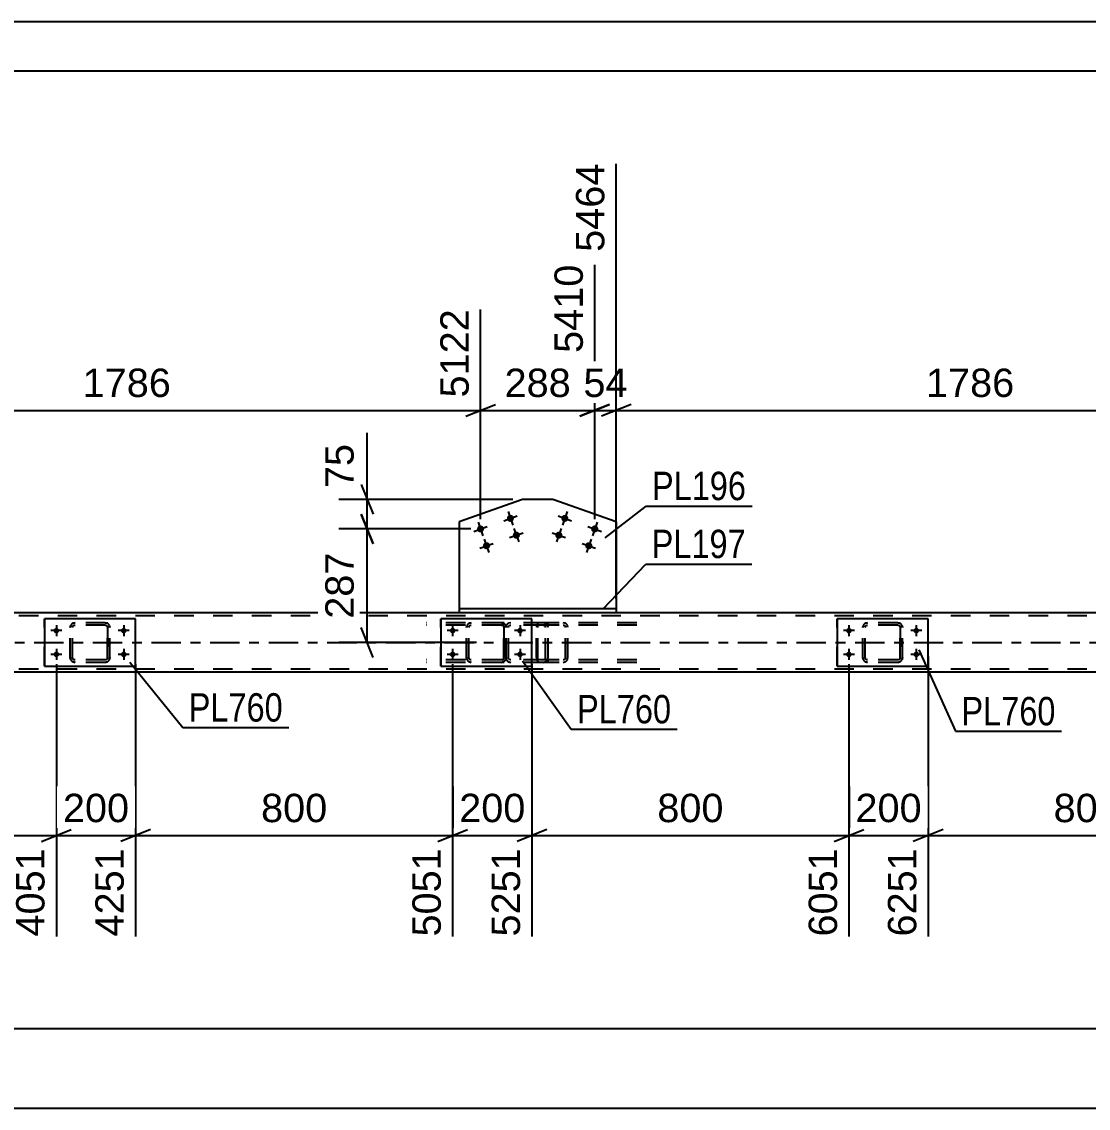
# Model space of a CAD drawing. Header units: millimetres. Extents: x -135 to 706, y -401 to 193.
# Drawn here: x 118.6 to 226.3, y 83.8 to 193.5 of the extents above; entities that cross this region are included whole.
import ezdxf

# ---------------------------------------------------------------- set-up
doc = ezdxf.new("R2010")
doc.units = ezdxf.units.MM
doc.linetypes.add('DXK_LINE_DOT2', pattern=[3.9198, 1.9599, -1.9599])
doc.linetypes.add('DXK_LINE_DOT3', pattern=[5.9187, 2.979, -0.9799, 0.9799, -0.9799])
doc.styles.add('Arial', font='arial.ttf', dxfattribs={"height": 0.2})
doc.styles.add('Arial Narrow', font='ARIALN.TTF', dxfattribs={"height": 0.2})

# ---------------------------------------------------------------- blocks, each defined once
blk = doc.blocks.new('Unknown-717262918-1115')
at = {"color": 5, "linetype": 'Continuous'}
for p, q in [((705.55, 193.49), (-135.45, 193.49)), ((700.55, 188.49), (-130.45, 188.49))]:
    blk.add_line(p, q, dxfattribs=at)
blk = doc.blocks.new('Bolt-717262918-5487 - 5336')
at = {"linetype": 'Continuous'}
for points in [[(202.1, 131.76, -1), (202.1, 132.32, -1)], [(208.9, 131.76, -1), (208.9, 132.32, -1)], [(202.1, 129.36, -1), (202.1, 129.92, -1)], [(208.9, 129.36, -1), (208.9, 129.92, -1)]]:
    blk.add_hatch(color=1, dxfattribs=at).paths.add_polyline_path(points)
at = {"color": 1, "linetype": 'Continuous'}
for p, q in [((202.66, 132.04), (201.54, 132.04)), ((202.1, 132.6), (202.1, 131.48)), ((209.46, 132.04), (208.34, 132.04)), ((208.9, 132.6), (208.9, 131.48)), ((202.66, 129.64), (201.54, 129.64)), ((202.1, 130.2), (202.1, 129.08)), ((209.46, 129.64), (208.34, 129.64)), ((208.9, 130.2), (208.9, 129.08))]:
    blk.add_line(p, q, dxfattribs=at)
blk = doc.blocks.new('Part-717262918-5454 - 5336')
at = {"color": 2, "linetype": 'Continuous'}
for p, q in [((120.9, 133.24), (120.9, 128.44)), ((130.1, 133.24), (120.9, 133.24)), ((130.1, 128.44), (130.1, 133.24)), ((120.9, 128.44), (130.1, 128.44))]:
    blk.add_line(p, q, dxfattribs=at)
at = {"color": 7, "linetype": 'DXK_LINE_DOT2'}
for p, q in [((120.9, 128.44), (120.9, 133.24)), ((130.1, 128.44), (130.1, 133.24))]:
    blk.add_line(p, q, dxfattribs=at)
blk = doc.blocks.new('Part-717262918-5455 - 5336')
at = {"color": 7, "linetype": 'DXK_LINE_DOT2'}
for p, q in [((123.8, 132.8), (123.98, 132.84)), ((123.98, 132.84), (123.8, 132.8)), ((127.02, 132.84), (123.98, 132.84)), ((127.02, 132.84), (127.2, 132.8)), ((127.2, 132.8), (127.02, 132.84)), ((123.5, 132.36), (123.54, 132.54)), ((123.54, 132.54), (123.5, 132.36)), ((123.5, 129.32), (123.5, 132.36)), ((123.5, 129.32), (123.5, 132.36)), ((123.74, 132.36), (123.76, 132.45)), ((123.74, 129.32), (123.74, 132.36)), ((123.74, 129.32), (123.74, 132.36)), ((123.76, 132.45), (123.81, 132.53)), ((123.81, 132.53), (123.89, 132.58)), ((123.89, 132.58), (123.98, 132.6)), ((127.02, 132.6), (123.98, 132.6)), ((127.02, 132.6), (127.11, 132.58)), ((127.11, 132.58), (127.19, 132.53)), ((127.19, 132.53), (127.24, 132.45)), ((127.24, 132.45), (127.26, 132.36)), ((127.26, 129.32), (127.26, 132.36)), ((127.26, 132.36), (127.26, 129.32)), ((127.46, 132.54), (127.5, 132.36)), ((127.5, 132.36), (127.46, 132.54)), ((127.5, 129.32), (127.5, 132.36)), ((127.5, 129.32), (127.5, 132.36)), ((123.54, 129.14), (123.5, 129.32)), ((123.5, 129.32), (123.54, 129.14)), ((123.76, 129.23), (123.74, 129.32)), ((123.81, 129.15), (123.76, 129.23)), ((123.98, 128.84), (123.8, 128.88)), ((123.8, 128.88), (123.98, 128.84)), ((123.89, 129.1), (123.81, 129.15)), ((123.98, 129.08), (123.89, 129.1)), ((127.02, 129.08), (123.98, 129.08)), ((127.02, 128.84), (123.98, 128.84)), ((127.11, 129.1), (127.02, 129.08)), ((127.2, 128.88), (127.02, 128.84)), ((127.02, 128.84), (127.2, 128.88)), ((127.19, 129.15), (127.11, 129.1)), ((127.24, 129.23), (127.19, 129.15)), ((127.26, 129.32), (127.24, 129.23)), ((127.5, 129.32), (127.46, 129.14)), ((127.46, 129.14), (127.5, 129.32))]:
    blk.add_line(p, q, dxfattribs=at)
at = {"color": 7, "linetype": 'DXK_LINE_DOT3'}
blk.add_line((125.5, 130.84), (125.5, 130.84), dxfattribs=at)
at = {"color": 7, "linetype": 'DXK_LINE_DOT2'}
for centre, start, end in [((123.98, 132.36), 112.5, 157.5), ((123.98, 132.36), 112.5, 157.5), ((127.02, 132.36), 22.5, 67.5), ((127.02, 132.36), 22.5, 67.5), ((123.98, 129.32), 202.5, 247.5), ((123.98, 129.32), 202.5, 247.5), ((127.02, 129.32), 292.5, 337.5), ((127.02, 129.32), 292.5, 337.5)]:
    blk.add_arc(centre, 0.48, start, end, dxfattribs=at)
blk = doc.blocks.new('Part-717262918-5426 - 5336')
at = {"color": 2, "linetype": 'Continuous'}
for p, q in [((178.61, 134.24), (162.75, 134.24)), ((162.75, 134.24), (162.75, 133.84)), ((178.61, 133.84), (162.75, 133.84)), ((178.61, 134.24), (178.61, 133.84))]:
    blk.add_line(p, q, dxfattribs=at)
blk = doc.blocks.new('Part-717262918-5431 - 5336')
at = {"color": 2, "linetype": 'Continuous'}
for p, q in [((169.16, 145.29), (162.75, 143.02)), ((172.2, 145.29), (169.16, 145.29)), ((178.61, 143.02), (172.2, 145.29)), ((162.75, 143.02), (162.75, 134.24)), ((178.61, 143.02), (178.61, 134.24))]:
    blk.add_line(p, q, dxfattribs=at)
at = {"color": 7, "linetype": 'DXK_LINE_DOT2'}
blk.add_line((178.61, 134.24), (162.75, 134.24), dxfattribs=at)
blk = doc.blocks.new('Bolt-717262918-5432 - 5336')
at = {"linetype": 'Continuous'}
for points in [[(162.1, 131.76, -1), (162.1, 132.32, -1)], [(168.9, 131.76, -1), (168.9, 132.32, -1)], [(162.1, 129.36, -1), (162.1, 129.92, -1)], [(168.9, 129.36, -1), (168.9, 129.92, -1)]]:
    blk.add_hatch(color=1, dxfattribs=at).paths.add_polyline_path(points)
at = {"color": 1, "linetype": 'Continuous'}
for p, q in [((162.66, 132.04), (161.54, 132.04)), ((162.1, 132.6), (162.1, 131.48)), ((169.46, 132.04), (168.34, 132.04)), ((168.9, 132.6), (168.9, 131.48)), ((162.66, 129.64), (161.54, 129.64)), ((162.1, 130.2), (162.1, 129.08)), ((169.46, 129.64), (168.34, 129.64)), ((168.9, 130.2), (168.9, 129.08))]:
    blk.add_line(p, q, dxfattribs=at)
blk = doc.blocks.new('Part-717262918-5461 - 5336')
at = {"color": 2, "linetype": 'Continuous'}
for p, q in [((162.75, 133.84), (93.47, 133.84)), ((247.89, 133.84), (178.61, 133.84)), ((618.1, 127.84), (-35.95, 127.84))]:
    blk.add_line(p, q, dxfattribs=at)
at = {"color": 7, "linetype": 'DXK_LINE_DOT2'}
for p, q in [((178.61, 133.84), (162.75, 133.84)), ((618.1, 133.52), (-39.95, 133.52)), ((618.1, 128.16), (-39.95, 128.16))]:
    blk.add_line(p, q, dxfattribs=at)
at = {"color": 7, "linetype": 'DXK_LINE_DOT3'}
blk.add_line((-39.95, 130.84), (618.1, 130.84), dxfattribs=at)
blk = doc.blocks.new('Bolt-717262918-5502 - 5336')
at = {"linetype": 'Continuous'}
for points in [[(168.27, 143.49, -1), (167.59, 143.25, -1)], [(165.25, 142.42, -1), (164.58, 142.18, -1)], [(168.87, 141.79, -1), (168.19, 141.55, -1)], [(165.86, 140.73, -1), (165.18, 140.48, -1)]]:
    blk.add_hatch(color=1, dxfattribs=at).paths.add_polyline_path(points)
at = {"color": 1, "linetype": 'Continuous'}
for p, q in [((167.69, 144.05), (168.17, 142.69)), ((164.67, 142.98), (165.16, 141.62)), ((167.25, 143.13), (168.61, 143.61)), ((164.24, 142.06), (165.59, 142.54)), ((167.85, 141.43), (169.21, 141.92)), ((168.29, 142.35), (168.77, 141)), ((164.84, 140.36), (166.2, 140.85)), ((165.28, 141.28), (165.76, 139.93))]:
    blk.add_line(p, q, dxfattribs=at)
blk = doc.blocks.new('Part-717262918-5649 - 5336')
at = {"color": 7, "linetype": 'DXK_LINE_DOT2'}
for p, q in [((171.22, 132.84), (159.44, 132.84)), ((167.98, 132.84), (167.78, 132.8)), ((171.41, 132.8), (171.22, 132.84)), ((171.22, 132.6), (159.44, 132.6)), ((167.51, 132.54), (167.47, 132.36)), ((167.47, 129.32), (167.47, 132.36)), ((167.72, 132.36), (167.74, 132.45)), ((167.72, 129.32), (167.72, 132.36)), ((167.74, 132.45), (167.8, 132.53)), ((167.8, 132.53), (167.88, 132.58)), ((167.88, 132.58), (167.98, 132.6)), ((171.22, 132.6), (171.31, 132.58)), ((171.31, 132.58), (171.4, 132.53)), ((171.4, 132.53), (171.45, 132.45)), ((171.45, 132.45), (171.47, 132.36)), ((171.47, 129.32), (171.47, 132.36)), ((171.73, 132.36), (171.69, 132.54)), ((171.73, 129.32), (171.73, 132.36)), ((171.22, 129.08), (159.44, 129.08)), ((171.22, 128.84), (159.44, 128.84)), ((167.47, 129.32), (167.51, 129.14)), ((167.74, 129.23), (167.72, 129.32)), ((167.8, 129.15), (167.74, 129.23)), ((167.78, 128.88), (167.98, 128.84)), ((167.88, 129.1), (167.8, 129.15)), ((167.98, 129.08), (167.88, 129.1)), ((171.31, 129.1), (171.22, 129.08)), ((171.22, 128.84), (171.41, 128.88)), ((171.4, 129.15), (171.31, 129.1)), ((171.45, 129.23), (171.4, 129.15)), ((171.47, 129.32), (171.45, 129.23)), ((171.69, 129.14), (171.73, 129.32))]:
    blk.add_line(p, q, dxfattribs=at)
for centre, start, end in [((167.96, 132.34), 110.7583, 155.68), ((171.23, 132.34), 24.32, 69.2417), ((167.96, 129.34), 204.32, 249.2417), ((171.23, 129.34), 290.7583, 335.68)]:
    blk.add_arc(centre, 0.496, start, end, dxfattribs=at)
blk = doc.blocks.new('Bolt-717262918-5504 - 5336')
at = {"linetype": 'Continuous'}
for points in [[(173.76, 143.25, -1), (173.09, 143.49, -1)], [(176.78, 142.18, -1), (176.1, 142.42, -1)], [(173.16, 141.55, -1), (172.48, 141.79, -1)], [(176.18, 140.48, -1), (175.5, 140.73, -1)]]:
    blk.add_hatch(color=1, dxfattribs=at).paths.add_polyline_path(points)
at = {"color": 1, "linetype": 'Continuous'}
for p, q in [((173.67, 144.05), (173.18, 142.69)), ((172.75, 143.61), (174.1, 143.13)), ((176.68, 142.98), (176.2, 141.62)), ((172.14, 141.92), (173.5, 141.43)), ((173.06, 142.35), (172.58, 141)), ((175.76, 142.54), (177.12, 142.06)), ((175.16, 140.85), (176.52, 140.36)), ((176.08, 141.28), (175.6, 139.93))]:
    blk.add_line(p, q, dxfattribs=at)
blk = doc.blocks.new('Bolt-717262918-5505 - 5336')
at = {"linetype": 'Continuous'}
for points in [[(122.1, 131.76, -1), (122.1, 132.32, -1)], [(128.9, 131.76, -1), (128.9, 132.32, -1)], [(122.1, 129.36, -1), (122.1, 129.92, -1)], [(128.9, 129.36, -1), (128.9, 129.92, -1)]]:
    blk.add_hatch(color=1, dxfattribs=at).paths.add_polyline_path(points)
at = {"color": 1, "linetype": 'Continuous'}
for p, q in [((122.66, 132.04), (121.54, 132.04)), ((122.1, 132.6), (122.1, 131.48)), ((129.46, 132.04), (128.34, 132.04)), ((128.9, 132.6), (128.9, 131.48)), ((122.66, 129.64), (121.54, 129.64)), ((122.1, 130.2), (122.1, 129.08)), ((129.46, 129.64), (128.34, 129.64)), ((128.9, 130.2), (128.9, 129.08))]:
    blk.add_line(p, q, dxfattribs=at)
blk = doc.blocks.new('Part-717262918-5562 - 5336')
at = {"color": 2, "linetype": 'Continuous'}
for p, q in [((200.9, 133.24), (200.9, 128.44)), ((210.1, 133.24), (200.9, 133.24)), ((210.1, 128.44), (210.1, 133.24)), ((200.9, 128.44), (210.1, 128.44))]:
    blk.add_line(p, q, dxfattribs=at)
at = {"color": 7, "linetype": 'DXK_LINE_DOT2'}
for p, q in [((200.9, 128.44), (200.9, 133.24)), ((210.1, 128.44), (210.1, 133.24))]:
    blk.add_line(p, q, dxfattribs=at)
blk = doc.blocks.new('Part-717262918-5578 - 5336')
at = {"color": 7, "linetype": 'DXK_LINE_DOT2'}
for p, q in [((163.8, 132.8), (163.98, 132.84)), ((163.98, 132.84), (163.8, 132.8)), ((167.02, 132.84), (163.98, 132.84)), ((167.02, 132.84), (167.2, 132.8)), ((167.2, 132.8), (167.02, 132.84)), ((163.5, 132.36), (163.54, 132.54)), ((163.54, 132.54), (163.5, 132.36)), ((163.5, 129.32), (163.5, 132.36)), ((163.5, 129.32), (163.5, 132.36)), ((163.74, 132.36), (163.76, 132.45)), ((163.74, 129.32), (163.74, 132.36)), ((163.74, 129.32), (163.74, 132.36)), ((163.76, 132.45), (163.81, 132.53)), ((163.81, 132.53), (163.89, 132.58)), ((163.89, 132.58), (163.98, 132.6)), ((167.02, 132.6), (163.98, 132.6)), ((167.02, 132.6), (167.11, 132.58)), ((167.11, 132.58), (167.19, 132.53)), ((167.19, 132.53), (167.24, 132.45)), ((167.24, 132.45), (167.26, 132.36)), ((167.26, 129.32), (167.26, 132.36)), ((167.26, 132.36), (167.26, 129.32)), ((167.46, 132.54), (167.5, 132.36)), ((167.5, 132.36), (167.46, 132.54)), ((167.5, 129.32), (167.5, 132.36)), ((167.5, 129.32), (167.5, 132.36)), ((163.54, 129.14), (163.5, 129.32)), ((163.5, 129.32), (163.54, 129.14)), ((163.76, 129.23), (163.74, 129.32)), ((163.81, 129.15), (163.76, 129.23)), ((163.98, 128.84), (163.8, 128.88)), ((163.8, 128.88), (163.98, 128.84)), ((163.89, 129.1), (163.81, 129.15)), ((163.98, 129.08), (163.89, 129.1)), ((167.02, 129.08), (163.98, 129.08)), ((167.02, 128.84), (163.98, 128.84)), ((167.11, 129.1), (167.02, 129.08)), ((167.2, 128.88), (167.02, 128.84)), ((167.02, 128.84), (167.2, 128.88)), ((167.19, 129.15), (167.11, 129.1)), ((167.24, 129.23), (167.19, 129.15)), ((167.26, 129.32), (167.24, 129.23)), ((167.5, 129.32), (167.46, 129.14)), ((167.46, 129.14), (167.5, 129.32))]:
    blk.add_line(p, q, dxfattribs=at)
at = {"color": 7, "linetype": 'DXK_LINE_DOT3'}
blk.add_line((165.5, 130.84), (165.5, 130.84), dxfattribs=at)
at = {"color": 7, "linetype": 'DXK_LINE_DOT2'}
for centre, start, end in [((163.98, 132.36), 112.5, 157.5), ((163.98, 132.36), 112.5, 157.5), ((167.02, 132.36), 22.5, 67.5), ((167.02, 132.36), 22.5, 67.5), ((163.98, 129.32), 202.5, 247.5), ((163.98, 129.32), 202.5, 247.5), ((167.02, 129.32), 292.5, 337.5), ((167.02, 129.32), 292.5, 337.5)]:
    blk.add_arc(centre, 0.48, start, end, dxfattribs=at)
blk = doc.blocks.new('Part-717262918-5583 - 5336')
at = {"color": 2, "linetype": 'Continuous'}
for p, q in [((160.9, 133.24), (160.9, 128.44)), ((170.1, 133.24), (160.9, 133.24)), ((170.1, 128.44), (170.1, 133.24)), ((160.9, 128.44), (170.1, 128.44))]:
    blk.add_line(p, q, dxfattribs=at)
at = {"color": 7, "linetype": 'DXK_LINE_DOT2'}
for p, q in [((160.9, 128.44), (160.9, 133.24)), ((170.1, 128.44), (170.1, 133.24))]:
    blk.add_line(p, q, dxfattribs=at)
blk = doc.blocks.new('Part-717262918-5584 - 5336')
at = {"color": 7, "linetype": 'DXK_LINE_DOT2'}
for p, q in [((203.8, 132.8), (203.98, 132.84)), ((203.98, 132.84), (203.8, 132.8)), ((207.02, 132.84), (203.98, 132.84)), ((207.02, 132.84), (207.2, 132.8)), ((207.2, 132.8), (207.02, 132.84)), ((203.5, 132.36), (203.54, 132.54)), ((203.54, 132.54), (203.5, 132.36)), ((203.5, 129.32), (203.5, 132.36)), ((203.5, 129.32), (203.5, 132.36)), ((203.74, 132.36), (203.76, 132.45)), ((203.74, 129.32), (203.74, 132.36)), ((203.74, 129.32), (203.74, 132.36)), ((203.76, 132.45), (203.81, 132.53)), ((203.81, 132.53), (203.89, 132.58)), ((203.89, 132.58), (203.98, 132.6)), ((207.02, 132.6), (203.98, 132.6)), ((207.02, 132.6), (207.11, 132.58)), ((207.11, 132.58), (207.19, 132.53)), ((207.19, 132.53), (207.24, 132.45)), ((207.24, 132.45), (207.26, 132.36)), ((207.26, 129.32), (207.26, 132.36)), ((207.26, 132.36), (207.26, 129.32)), ((207.46, 132.54), (207.5, 132.36)), ((207.5, 132.36), (207.46, 132.54)), ((207.5, 129.32), (207.5, 132.36)), ((207.5, 129.32), (207.5, 132.36)), ((203.54, 129.14), (203.5, 129.32)), ((203.5, 129.32), (203.54, 129.14)), ((203.76, 129.23), (203.74, 129.32)), ((203.81, 129.15), (203.76, 129.23)), ((203.98, 128.84), (203.8, 128.88)), ((203.8, 128.88), (203.98, 128.84)), ((203.89, 129.1), (203.81, 129.15)), ((203.98, 129.08), (203.89, 129.1)), ((207.02, 129.08), (203.98, 129.08)), ((207.02, 128.84), (203.98, 128.84)), ((207.11, 129.1), (207.02, 129.08)), ((207.2, 128.88), (207.02, 128.84)), ((207.02, 128.84), (207.2, 128.88)), ((207.19, 129.15), (207.11, 129.1)), ((207.24, 129.23), (207.19, 129.15)), ((207.26, 129.32), (207.24, 129.23)), ((207.5, 129.32), (207.46, 129.14)), ((207.46, 129.14), (207.5, 129.32))]:
    blk.add_line(p, q, dxfattribs=at)
at = {"color": 7, "linetype": 'DXK_LINE_DOT3'}
blk.add_line((205.5, 130.84), (205.5, 130.84), dxfattribs=at)
at = {"color": 7, "linetype": 'DXK_LINE_DOT2'}
for centre, start, end in [((203.98, 132.36), 112.5, 157.5), ((203.98, 132.36), 112.5, 157.5), ((207.02, 132.36), 22.5, 67.5), ((207.02, 132.36), 22.5, 67.5), ((203.98, 129.32), 202.5, 247.5), ((203.98, 129.32), 202.5, 247.5), ((207.02, 129.32), 292.5, 337.5), ((207.02, 129.32), 292.5, 337.5)]:
    blk.add_arc(centre, 0.48, start, end, dxfattribs=at)
blk = doc.blocks.new('Part-717262918-5666 - 5336')
at = {"color": 7, "linetype": 'DXK_LINE_DOT2'}
for p, q in [((170.64, 132.7), (170.58, 132.54)), ((170.73, 132.8), (170.64, 132.7)), ((170.83, 132.84), (170.73, 132.8)), ((180.68, 132.84), (170.83, 132.84)), ((171.73, 132.6), (171.73, 132.84)), ((173.43, 132.8), (173.24, 132.84)), ((170.58, 132.54), (170.56, 132.36)), ((170.56, 129.32), (170.56, 132.36)), ((170.69, 132.36), (170.7, 132.45)), ((170.69, 129.32), (170.69, 132.36)), ((170.7, 132.45), (170.73, 132.53)), ((170.73, 132.53), (170.78, 132.58)), ((170.78, 132.58), (170.83, 132.6)), ((180.68, 132.6), (170.83, 132.6)), ((173.24, 132.6), (173.33, 132.58)), ((173.33, 132.58), (173.41, 132.53)), ((173.41, 132.53), (173.47, 132.45)), ((173.47, 132.45), (173.49, 132.36)), ((173.49, 129.32), (173.49, 132.36)), ((173.74, 132.36), (173.7, 132.54)), ((173.74, 129.32), (173.74, 132.36)), ((170.56, 129.32), (170.58, 129.14)), ((170.58, 129.14), (170.64, 128.98)), ((170.64, 128.98), (170.73, 128.88)), ((170.7, 129.23), (170.69, 129.32)), ((170.73, 129.15), (170.7, 129.23)), ((170.78, 129.1), (170.73, 129.15)), ((170.73, 128.88), (170.83, 128.84)), ((170.83, 129.08), (170.78, 129.1)), ((180.68, 129.08), (170.83, 129.08)), ((180.68, 128.84), (170.83, 128.84)), ((171.73, 128.84), (171.73, 129.08)), ((173.33, 129.1), (173.24, 129.08)), ((173.24, 128.84), (173.43, 128.88)), ((173.41, 129.15), (173.33, 129.1)), ((173.47, 129.23), (173.41, 129.15)), ((173.49, 129.32), (173.47, 129.23)), ((173.7, 129.14), (173.74, 129.32))]:
    blk.add_line(p, q, dxfattribs=at)
for centre, start, end in [((173.25, 132.35), 23.8951, 68.8487), ((173.25, 129.34), 291.1513, 336.1049)]:
    blk.add_arc(centre, 0.492, start, end, dxfattribs=at)
blk = doc.blocks.new('StraightDimension-717262918-5816 - 5336')
at = {"color": 7, "linetype": 'Continuous'}
blk.add_line((-39.95, 91.89), (650.03, 91.89), dxfattribs=at)
blk = doc.blocks.new('StraightDimension-717262918-10776 - 5336')
at = {"color": 7, "linetype": 'Continuous'}
for p, q in [((210.1, 129.43), (210.1, 101.17)), ((242.1, 128.64), (242.1, 101.17)), ((211.6, 111.96), (208.6, 110.76)), ((240.6, 110.76), (243.6, 111.96)), ((210.1, 111.36), (242.1, 111.36))]:
    blk.add_line(p, q, dxfattribs=at)
at = {"color": 0}
blk.add_wipeout([(230.04, 112.11), (230.04, 116.31), (222.16, 116.31), (222.16, 112.11)], dxfattribs=at)
at = {"color": 3, "style": 'Arial'}
blk.add_text('800', height=2.865, dxfattribs=at).set_placement((222.76, 112.71))
at = {"color": 0, "linetype": 'Continuous'}
blk.add_wipeout([(241.5, 110.66), (237.3, 110.66), (237.3, 100.57), (241.5, 100.57)], dxfattribs=at)
at = {"color": 3, "linetype": 'Continuous', "style": 'Arial'}
blk.add_text('7051', height=2.865, rotation=90.0002, dxfattribs=at).set_placement((240.9, 101.17))
blk = doc.blocks.new('StraightDimension-717262918-10779 - 5336')
at = {"color": 7, "linetype": 'Continuous'}
for p, q in [((162.1, 128.64), (162.1, 101.17)), ((170.1, 128.64), (170.1, 101.17)), ((160.6, 110.76), (163.6, 111.96)), ((171.6, 111.96), (168.6, 110.76)), ((162.1, 111.36), (170.1, 111.36))]:
    blk.add_line(p, q, dxfattribs=at)
at = {"color": 0}
blk.add_wipeout([(170.03, 112.11), (170.03, 116.31), (162.16, 116.31), (162.16, 112.11)], dxfattribs=at)
at = {"color": 0, "linetype": 'Continuous'}
blk.add_wipeout([(169.5, 110.66), (165.3, 110.66), (165.3, 100.57), (169.5, 100.57)], dxfattribs=at)
at = {"color": 3, "style": 'Arial'}
blk.add_text('200', height=2.865, dxfattribs=at).set_placement((162.76, 112.71))
at = {"color": 3, "linetype": 'Continuous', "style": 'Arial'}
blk.add_text('5251', height=2.865, rotation=90.0002, dxfattribs=at).set_placement((168.9, 101.17))
blk = doc.blocks.new('StraightDimension-717262918-10782 - 5336')
at = {"color": 7, "linetype": 'Continuous'}
for p, q in [((90.1, 128.64), (90.1, 101.17)), ((122.1, 128.64), (122.1, 101.17)), ((91.6, 111.96), (88.6, 110.76)), ((120.6, 110.76), (123.6, 111.96)), ((90.1, 111.36), (122.1, 111.36))]:
    blk.add_line(p, q, dxfattribs=at)
at = {"color": 0}
blk.add_wipeout([(110.03, 112.11), (110.03, 116.31), (102.16, 116.31), (102.16, 112.11)], dxfattribs=at)
at = {"color": 3, "style": 'Arial'}
blk.add_text('800', height=2.865, dxfattribs=at).set_placement((102.76, 112.71))
at = {"color": 0, "linetype": 'Continuous'}
blk.add_wipeout([(121.5, 110.66), (117.3, 110.66), (117.3, 100.57), (121.5, 100.57)], dxfattribs=at)
at = {"color": 3, "linetype": 'Continuous', "style": 'Arial'}
blk.add_text('4051', height=2.865, rotation=90.0002, dxfattribs=at).set_placement((120.9, 101.17))
blk = doc.blocks.new('StraightDimension-717262918-5796 - 5336')
at = {"color": 7, "linetype": 'Continuous'}
blk.add_line((-40.75, 83.84), (650.83, 83.84), dxfattribs=at)
blk = doc.blocks.new('StraightDimension-717262918-5939 - 5336')
at = {"color": 7, "linetype": 'Continuous'}
for p, q in [((93.47, 135.24), (93.47, 179.16)), ((164.92, 143.3), (164.92, 164.46)), ((94.97, 154.87), (91.97, 153.67)), ((163.42, 153.67), (166.42, 154.87)), ((93.47, 154.27), (164.92, 154.27))]:
    blk.add_line(p, q, dxfattribs=at)
at = {"color": 0}
blk.add_wipeout([(134.24, 155.02), (134.24, 159.22), (124.15, 159.22), (124.15, 155.02)], dxfattribs=at)
at = {"color": 3, "style": 'Arial'}
blk.add_text('1786', height=2.865, dxfattribs=at).set_placement((124.75, 155.62))
at = {"color": 0, "linetype": 'Continuous'}
blk.add_wipeout([(164.32, 165.06), (160.12, 165.06), (160.12, 154.97), (164.32, 154.97)], dxfattribs=at)
at = {"color": 3, "linetype": 'Continuous', "style": 'Arial'}
blk.add_text('5122', height=2.865, rotation=90.0002, dxfattribs=at).set_placement((163.72, 155.57))
blk = doc.blocks.new('StraightDimension-717262918-5946 - 5336')
at = {"color": 7, "linetype": 'Continuous'}
for p, q in [((176.44, 143.3), (176.44, 168.96)), ((164.92, 143.3), (164.92, 164.46)), ((163.42, 153.67), (166.42, 154.87)), ((177.94, 154.87), (174.94, 153.67)), ((164.92, 154.27), (176.44, 154.27))]:
    blk.add_line(p, q, dxfattribs=at)
at = {"color": 0}
blk.add_wipeout([(174.61, 155.02), (174.61, 159.22), (166.74, 159.22), (166.74, 155.02)], dxfattribs=at)
at = {"color": 3, "style": 'Arial'}
blk.add_text('288', height=2.865, dxfattribs=at).set_placement((167.34, 155.62))
at = {"color": 0, "linetype": 'Continuous'}
blk.add_wipeout([(175.84, 169.56), (171.64, 169.56), (171.64, 159.47), (175.84, 159.47)], dxfattribs=at)
at = {"color": 3, "linetype": 'Continuous', "style": 'Arial'}
blk.add_text('5410', height=2.865, rotation=90.0002, dxfattribs=at).set_placement((175.24, 160.07))
blk = doc.blocks.new('StraightDimension-717262918-5955 - 5336')
at = {"color": 7, "linetype": 'Continuous'}
for p, q in [((178.61, 135.24), (178.61, 179.16)), ((176.44, 143.3), (176.44, 168.96)), ((174.94, 153.67), (177.94, 154.87)), ((180.11, 154.87), (177.11, 153.67)), ((176.44, 154.27), (178.61, 154.27))]:
    blk.add_line(p, q, dxfattribs=at)
at = {"color": 0, "linetype": 'Continuous'}
blk.add_wipeout([(178.01, 179.76), (173.81, 179.76), (173.81, 169.67), (178.01, 169.67)], dxfattribs=at)
at = {"color": 3, "linetype": 'Continuous', "style": 'Arial'}
blk.add_text('5464', height=2.865, rotation=90.0002, dxfattribs=at).set_placement((177.41, 170.27))
at = {"color": 0}
blk.add_wipeout([(180.35, 155.02), (180.35, 159.22), (174.7, 159.22), (174.7, 155.02)], dxfattribs=at)
at = {"color": 3, "style": 'Arial'}
blk.add_text('54', height=2.865, dxfattribs=at).set_placement((175.3, 155.62))
blk = doc.blocks.new('StraightDimension-717262918-5962 - 5336')
at = {"color": 7, "linetype": 'Continuous'}
for p, q in [((178.61, 135.24), (178.61, 179.16)), ((250.05, 143.3), (250.05, 164.46)), ((180.11, 154.87), (177.11, 153.67)), ((248.55, 153.67), (251.55, 154.87)), ((178.61, 154.27), (250.05, 154.27))]:
    blk.add_line(p, q, dxfattribs=at)
at = {"color": 0}
blk.add_wipeout([(219.37, 155.02), (219.37, 159.22), (209.28, 159.22), (209.28, 155.02)], dxfattribs=at)
at = {"color": 3, "style": 'Arial'}
blk.add_text('1786', height=2.865, dxfattribs=at).set_placement((209.88, 155.62))
at = {"color": 0, "linetype": 'Continuous'}
blk.add_wipeout([(249.45, 165.06), (245.25, 165.06), (245.25, 154.97), (249.45, 154.97)], dxfattribs=at)
at = {"color": 3, "linetype": 'Continuous', "style": 'Arial'}
blk.add_text('7250', height=2.865, rotation=90.0002, dxfattribs=at).set_placement((248.85, 155.57))
blk = doc.blocks.new('StraightDimension-717262918-10777 - 5336')
at = {"color": 7, "linetype": 'Continuous'}
for p, q in [((210.1, 129.43), (210.1, 101.17)), ((202.1, 128.64), (202.1, 101.17)), ((200.6, 110.76), (203.6, 111.96)), ((211.6, 111.96), (208.6, 110.76)), ((202.1, 111.36), (210.1, 111.36))]:
    blk.add_line(p, q, dxfattribs=at)
at = {"color": 0}
blk.add_wipeout([(210.04, 112.11), (210.04, 116.31), (202.16, 116.31), (202.16, 112.11)], dxfattribs=at)
at = {"color": 0, "linetype": 'Continuous'}
blk.add_wipeout([(209.5, 110.66), (205.3, 110.66), (205.3, 100.57), (209.5, 100.57)], dxfattribs=at)
at = {"color": 3, "style": 'Arial'}
blk.add_text('200', height=2.865, dxfattribs=at).set_placement((202.76, 112.71))
at = {"color": 3, "linetype": 'Continuous', "style": 'Arial'}
blk.add_text('6251', height=2.865, rotation=90.0002, dxfattribs=at).set_placement((208.9, 101.17))
blk = doc.blocks.new('StraightDimension-717262918-10778 - 5336')
at = {"color": 7, "linetype": 'Continuous'}
for p, q in [((170.1, 128.64), (170.1, 101.17)), ((202.1, 128.64), (202.1, 101.17)), ((171.6, 111.96), (168.6, 110.76)), ((200.6, 110.76), (203.6, 111.96)), ((170.1, 111.36), (202.1, 111.36))]:
    blk.add_line(p, q, dxfattribs=at)
at = {"color": 0}
blk.add_wipeout([(190.03, 112.11), (190.03, 116.31), (182.16, 116.31), (182.16, 112.11)], dxfattribs=at)
at = {"color": 3, "style": 'Arial'}
blk.add_text('800', height=2.865, dxfattribs=at).set_placement((182.76, 112.71))
at = {"color": 0, "linetype": 'Continuous'}
blk.add_wipeout([(201.5, 110.66), (197.3, 110.66), (197.3, 100.57), (201.5, 100.57)], dxfattribs=at)
at = {"color": 3, "linetype": 'Continuous', "style": 'Arial'}
blk.add_text('6051', height=2.865, rotation=90.0002, dxfattribs=at).set_placement((200.9, 101.17))
blk = doc.blocks.new('StraightDimension-717262918-10780 - 5336')
at = {"color": 7, "linetype": 'Continuous'}
for p, q in [((130.1, 128.64), (130.1, 101.17)), ((162.1, 128.64), (162.1, 101.17)), ((131.6, 111.96), (128.6, 110.76)), ((160.6, 110.76), (163.6, 111.96)), ((130.1, 111.36), (162.1, 111.36))]:
    blk.add_line(p, q, dxfattribs=at)
at = {"color": 0}
blk.add_wipeout([(150.03, 112.11), (150.03, 116.31), (142.16, 116.31), (142.16, 112.11)], dxfattribs=at)
at = {"color": 3, "style": 'Arial'}
blk.add_text('800', height=2.865, dxfattribs=at).set_placement((142.76, 112.71))
at = {"color": 0, "linetype": 'Continuous'}
blk.add_wipeout([(161.5, 110.66), (157.3, 110.66), (157.3, 100.57), (161.5, 100.57)], dxfattribs=at)
at = {"color": 3, "linetype": 'Continuous', "style": 'Arial'}
blk.add_text('5051', height=2.865, rotation=90.0002, dxfattribs=at).set_placement((160.9, 101.17))
blk = doc.blocks.new('StraightDimension-717262918-10781 - 5336')
at = {"color": 7, "linetype": 'Continuous'}
for p, q in [((122.1, 128.64), (122.1, 101.17)), ((130.1, 128.64), (130.1, 101.17)), ((120.6, 110.76), (123.6, 111.96)), ((131.6, 111.96), (128.6, 110.76)), ((122.1, 111.36), (130.1, 111.36))]:
    blk.add_line(p, q, dxfattribs=at)
at = {"color": 0}
blk.add_wipeout([(130.03, 112.11), (130.03, 116.31), (122.16, 116.31), (122.16, 112.11)], dxfattribs=at)
at = {"color": 0, "linetype": 'Continuous'}
blk.add_wipeout([(129.5, 110.66), (125.3, 110.66), (125.3, 100.57), (129.5, 100.57)], dxfattribs=at)
at = {"color": 3, "style": 'Arial'}
blk.add_text('200', height=2.865, dxfattribs=at).set_placement((122.76, 112.71))
at = {"color": 3, "linetype": 'Continuous', "style": 'Arial'}
blk.add_text('4251', height=2.865, rotation=90.0002, dxfattribs=at).set_placement((128.9, 101.17))
blk = doc.blocks.new('StraightDimension-717262918-11140 - 5336')
at = {"color": 7, "linetype": 'Continuous'}
for p, q in [((153.46, 145.29), (153.46, 151.99)), ((153.46, 145.29), (153.46, 151.99)), ((152.86, 146.79), (154.06, 143.79)), ((168.16, 145.29), (150.61, 145.29)), ((153.46, 142.3), (153.46, 145.29)), ((154.06, 140.8), (152.86, 143.8)), ((163.92, 142.3), (150.61, 142.3))]:
    blk.add_line(p, q, dxfattribs=at)
at = {"color": 0}
blk.add_wipeout([(152.71, 151.46), (148.51, 151.46), (148.51, 145.82), (152.71, 145.82)], dxfattribs=at)
at = {"color": 3, "style": 'Arial'}
blk.add_text('75', height=2.865, rotation=90.0002, dxfattribs=at).set_placement((152.11, 146.42))
blk = doc.blocks.new('StraightDimension-717262918-11141 - 5336')
at = {"color": 7, "linetype": 'Continuous'}
for p, q in [((152.86, 143.8), (154.06, 140.8)), ((163.92, 142.3), (150.61, 142.3)), ((153.46, 130.84), (153.46, 142.3)), ((154.06, 129.34), (152.86, 132.34)), ((164.5, 130.84), (150.61, 130.84))]:
    blk.add_line(p, q, dxfattribs=at)
at = {"color": 0}
blk.add_wipeout([(152.71, 140.51), (148.51, 140.51), (148.51, 132.64), (152.71, 132.64)], dxfattribs=at)
at = {"color": 3, "style": 'Arial'}
blk.add_text('287', height=2.865, rotation=90.0002, dxfattribs=at).set_placement((152.11, 133.24))
blk = doc.blocks.new('Mark-717262918-5450 - 5336')
at = {"color": 30, "linetype": 'Continuous'}
for p, q in [((129.51, 128.85), (134.86, 122.26)), ((134.86, 122.26), (145.57, 122.26))]:
    blk.add_line(p, q, dxfattribs=at)
at = {"color": 0}
blk.add_wipeout([(144.97, 122.86), (144.97, 125.86), (135.46, 125.86), (135.46, 122.86)], dxfattribs=at)
blk.add_wipeout([(144.97, 122.86), (144.97, 125.86), (135.46, 125.86), (135.46, 122.86)], dxfattribs=at)
at = {"color": 3, "style": 'Arial Narrow'}
blk.add_text('PL760', height=2.863, dxfattribs=at).set_placement((135.46, 122.86))
blk = doc.blocks.new('Mark-717262918-5422 - 5336')
at = {"color": 30, "linetype": 'Continuous'}
for p, q in [((177.3, 134.24), (181.59, 138.76)), ((181.59, 138.76), (192.3, 138.76))]:
    blk.add_line(p, q, dxfattribs=at)
at = {"color": 0}
blk.add_wipeout([(191.7, 139.36), (191.7, 142.36), (182.19, 142.36), (182.19, 139.36)], dxfattribs=at)
blk.add_wipeout([(191.7, 139.36), (191.7, 142.36), (182.19, 142.36), (182.19, 139.36)], dxfattribs=at)
at = {"color": 3, "style": 'Arial Narrow'}
blk.add_text('PL197', height=2.863, dxfattribs=at).set_placement((182.19, 139.36))
blk = doc.blocks.new('Mark-717262918-5427 - 5336')
at = {"color": 30, "linetype": 'Continuous'}
for p, q in [((177.48, 141.39), (181.62, 144.61)), ((181.62, 144.61), (192.33, 144.61))]:
    blk.add_line(p, q, dxfattribs=at)
at = {"color": 0}
blk.add_wipeout([(191.73, 145.21), (191.73, 148.21), (182.22, 148.21), (182.22, 145.21)], dxfattribs=at)
blk.add_wipeout([(191.73, 145.21), (191.73, 148.21), (182.22, 148.21), (182.22, 145.21)], dxfattribs=at)
at = {"color": 3, "style": 'Arial Narrow'}
blk.add_text('PL196', height=2.863, dxfattribs=at).set_placement((182.22, 145.21))
blk = doc.blocks.new('Mark-717262918-5558 - 5336')
at = {"color": 30, "linetype": 'Continuous'}
for p, q in [((209.16, 130.11), (212.86, 121.88)), ((212.86, 121.88), (223.57, 121.88))]:
    blk.add_line(p, q, dxfattribs=at)
at = {"color": 0}
blk.add_wipeout([(222.97, 122.48), (222.97, 125.48), (213.46, 125.48), (213.46, 122.48)], dxfattribs=at)
blk.add_wipeout([(222.97, 122.48), (222.97, 125.48), (213.46, 125.48), (213.46, 122.48)], dxfattribs=at)
at = {"color": 3, "style": 'Arial Narrow'}
blk.add_text('PL760', height=2.863, dxfattribs=at).set_placement((213.46, 122.48))
blk = doc.blocks.new('Mark-717262918-5579 - 5336')
at = {"color": 30, "linetype": 'Continuous'}
for p, q in [((169.16, 129), (174.06, 122.08)), ((174.06, 122.08), (184.77, 122.08))]:
    blk.add_line(p, q, dxfattribs=at)
at = {"color": 0}
blk.add_wipeout([(184.17, 122.68), (184.17, 125.68), (174.66, 125.68), (174.66, 122.68)], dxfattribs=at)
blk.add_wipeout([(184.17, 122.68), (184.17, 125.68), (174.66, 125.68), (174.66, 122.68)], dxfattribs=at)
at = {"color": 3, "style": 'Arial Narrow'}
blk.add_text('PL760', height=2.863, dxfattribs=at).set_placement((174.66, 122.68))

msp = doc.modelspace()

# ---------------------------------------------------------------- block references
for name in ['Unknown-717262918-1115', 'Part-717262918-5431 - 5336', 'Bolt-717262918-5502 - 5336', 'Bolt-717262918-5504 - 5336', 'Part-717262918-5461 - 5336', 'Part-717262918-5426 - 5336', 'Part-717262918-5454 - 5336', 'Part-717262918-5455 - 5336', 'Part-717262918-5649 - 5336', 'Part-717262918-5583 - 5336', 'Part-717262918-5578 - 5336', 'Part-717262918-5666 - 5336', 'Part-717262918-5562 - 5336', 'Part-717262918-5584 - 5336', 'Bolt-717262918-5505 - 5336', 'Bolt-717262918-5432 - 5336', 'Bolt-717262918-5487 - 5336']:
    msp.add_blockref(name, (0, 0))

# ---------------------------------------------------------------- next in the draw order: block references
for name in ['StraightDimension-717262918-5939 - 5336', 'StraightDimension-717262918-5816 - 5336']:
    msp.add_blockref(name, (0, 0))

# ---------------------------------------------------------------- next in the draw order: block references
for name in ['StraightDimension-717262918-5946 - 5336', 'StraightDimension-717262918-10776 - 5336', 'StraightDimension-717262918-10782 - 5336', 'StraightDimension-717262918-10779 - 5336']:
    msp.add_blockref(name, (0, 0))

# ---------------------------------------------------------------- next in the draw order: block references
for name in ['StraightDimension-717262918-5955 - 5336', 'StraightDimension-717262918-11140 - 5336', 'StraightDimension-717262918-5796 - 5336']:
    msp.add_blockref(name, (0, 0))

# ---------------------------------------------------------------- next in the draw order: block references
for name in ['StraightDimension-717262918-5962 - 5336', 'StraightDimension-717262918-11141 - 5336', 'StraightDimension-717262918-10777 - 5336', 'StraightDimension-717262918-10780 - 5336']:
    msp.add_blockref(name, (0, 0))

# ---------------------------------------------------------------- next in the draw order: block references
for name in ['Mark-717262918-5422 - 5336', 'Mark-717262918-5558 - 5336', 'StraightDimension-717262918-10781 - 5336', 'StraightDimension-717262918-10778 - 5336']:
    msp.add_blockref(name, (0, 0))

# ---------------------------------------------------------------- next in the draw order: block references
for name in ['Mark-717262918-5427 - 5336', 'Mark-717262918-5450 - 5336', 'Mark-717262918-5579 - 5336']:
    msp.add_blockref(name, (0, 0))

doc.saveas('drawing.dxf')
